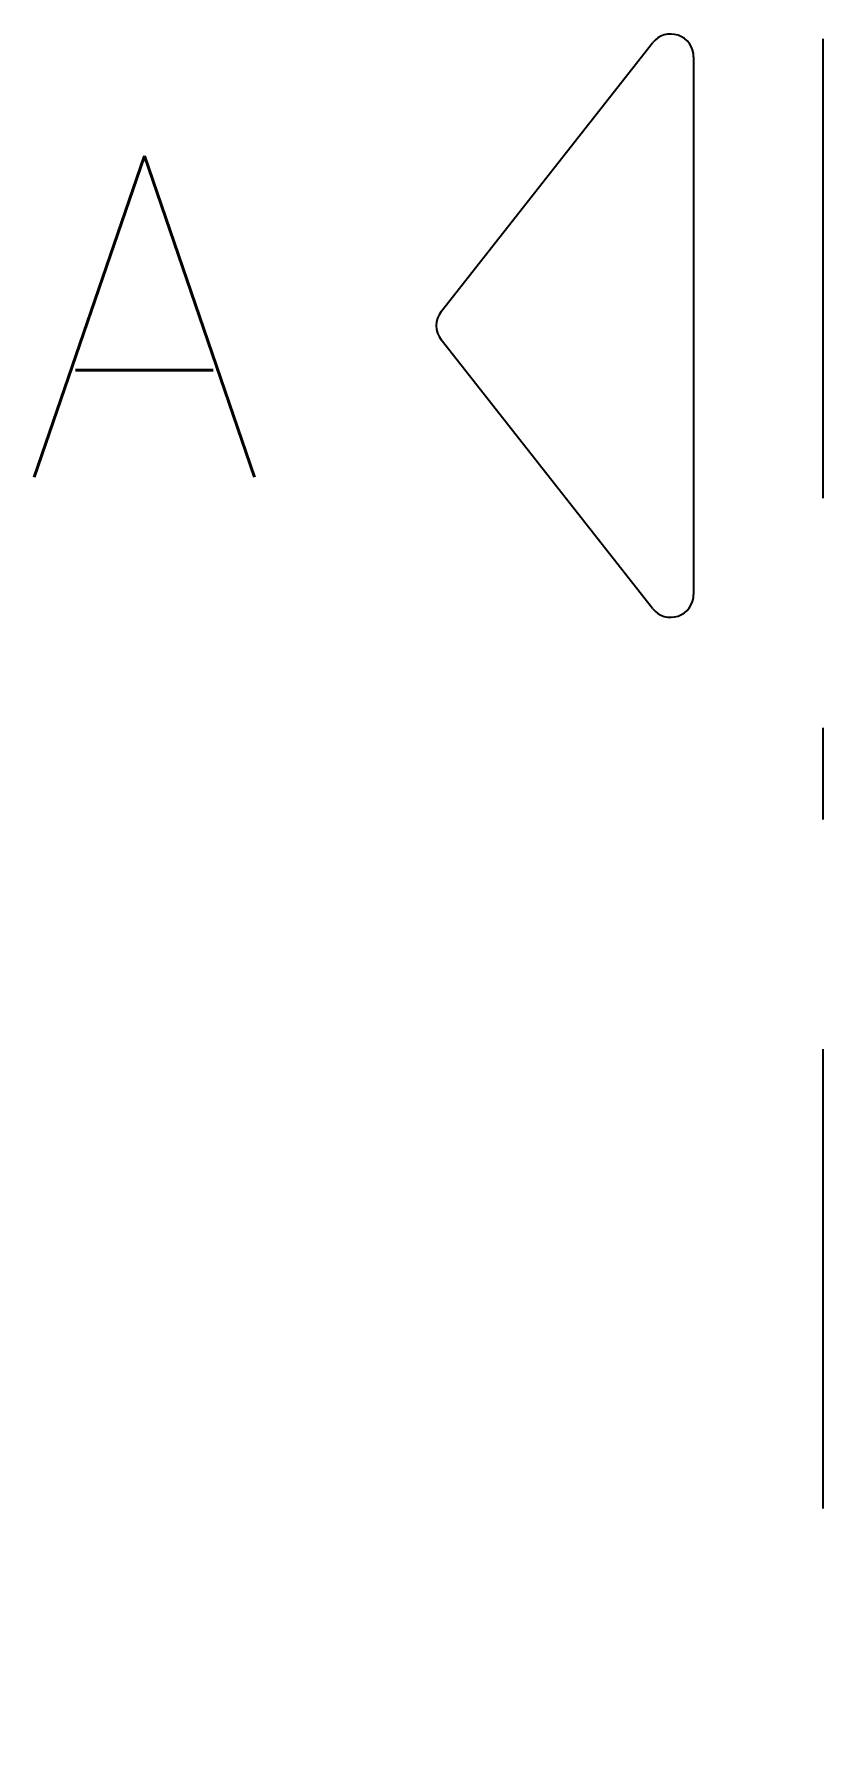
# Model space of a CAD drawing. Header units: millimetres. Extents: x 1165.65 to 1166.5, y -1379.27 to -1377.42.
import ezdxf
from ezdxf.enums import TextEntityAlignment as Align

# ---------------------------------------------------------------- set-up
doc = ezdxf.new("R2010")
doc.units = ezdxf.units.MM
doc.linetypes.add('DASHDOT', pattern=[1, 0.5, -0.25, 0, -0.25])
doc.layers.add('Símbolos_Gráficos', color=1, linetype='Continuous')
doc.styles.add('r140', font='romans.shx')

msp = doc.modelspace()

# ---------------------------------------------------------------- linework, layer by layer
at = {"layer": 'Símbolos_Gráficos', "color": 6, "linetype": 'DASHDOT'}
msp.add_line((1166.5045, -1377.4266), (1166.5045, -1379.271), dxfattribs=at)
at = {"layer": 'Símbolos_Gráficos', "color": 4}
for p, q in [((1166.0893, -1377.7234), (1166.3191, -1377.4309)), ((1166.3638, -1377.4464), (1166.3638, -1378.0314)), ((1166.3191, -1378.0469), (1166.0893, -1377.7543))]:
    msp.add_line(p, q, dxfattribs=at)
for centre, start, end in [((1166.3388, -1377.4464), 0, 141.8384), ((1166.1089, -1377.7389), 141.8384, 218.1616), ((1166.3388, -1378.0314), 218.1616, 360)]:
    msp.add_arc(centre, 0.025, start, end, dxfattribs=at)

# ---------------------------------------------------------------- texts
at = {"layer": 'Símbolos_Gráficos', "color": 5, "style": 'r140'}
msp.add_text('A', height=0.35, dxfattribs=at).set_placement((1165.7663, -1377.729), align=Align.MIDDLE)

doc.saveas('drawing.dxf')
